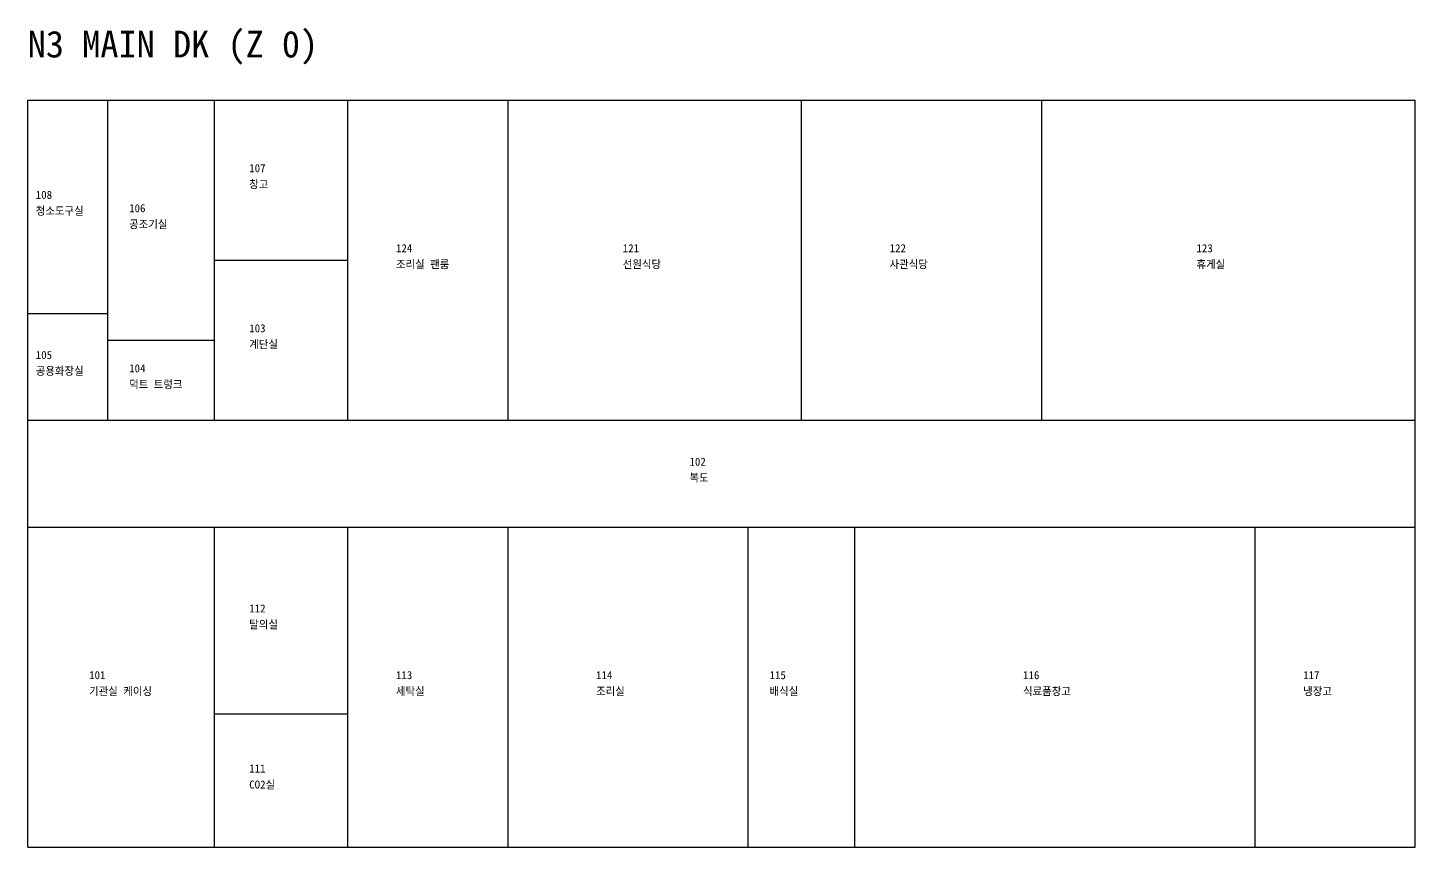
# Model space of a CAD drawing. Header units: millimetres. Extents: x 0 to 90000, y 0 to 15356.
# Drawn here: x 0 to 26000, y 0 to 15356 of the extents above; entities that cross this region are included whole.
import ezdxf

# ---------------------------------------------------------------- set-up
doc = ezdxf.new("R2010")
doc.units = ezdxf.units.MM
for name, color, linetype in [('DECK_OUTLINE', 7, 'CONTINUOUS'), ('ROOM', 3, 'CONTINUOUS'), ('ROOM_NAME', 5, 'CONTINUOUS'), ('ROOM_NO', 1, 'CONTINUOUS'), ('TITLE', 2, 'CONTINUOUS')]:
    doc.layers.add(name, color=color, linetype=linetype)

msp = doc.modelspace()

# ---------------------------------------------------------------- linework, layer by layer
at = {"layer": 'DECK_OUTLINE'}
for p, q in [((0, 14000), (26000, 14000)), ((0, 0), (0, 14000)), ((26000, 0), (26000, 14000)), ((0, 0), (26000, 0))]:
    msp.add_line(p, q, dxfattribs=at)
at = {"layer": 'ROOM'}
for p, q in [((1500, 8000), (1500, 14000)), ((3500, 8000), (3500, 14000)), ((6000, 8000), (6000, 14000)), ((9000, 8000), (9000, 14000)), ((14500, 8000), (14500, 14000)), ((19000, 8000), (19000, 14000)), ((3500, 11000), (6000, 11000)), ((0, 10000), (1500, 10000)), ((1500, 9500), (3500, 9500)), ((0, 8000), (26000, 8000)), ((0, 6000), (26000, 6000)), ((3500, 0), (3500, 6000)), ((6000, 0), (6000, 6000)), ((9000, 0), (9000, 6000)), ((13500, 0), (13500, 6000)), ((15500, 0), (15500, 6000)), ((23000, 0), (23000, 6000)), ((3500, 2500), (6000, 2500))]:
    msp.add_line(p, q, dxfattribs=at)

# ---------------------------------------------------------------- texts
at = {"layer": 'ROOM_NAME'}
for s, p in [('창고', (4150, 12350)), ('청소도구실', (150, 11850)), ('공조기실', (1900, 11600)), ('조리실 팬룸', (6900, 10850)), ('선원식당', (11150, 10850)), ('사관식당', (16150, 10850)), ('휴게실', (21900, 10850)), ('계단실', (4150, 9350)), ('공용화장실', (150, 8850)), ('덕트 트렁크', (1900, 8600)), ('복도', (12400, 6850)), ('탈의실', (4150, 4100)), ('기관실 케이싱', (1150, 2850)), ('세탁실', (6900, 2850)), ('조리실', (10650, 2850)), ('배식실', (13900, 2850)), ('식료품창고', (18650, 2850)), ('냉장고', (23900, 2850)), ('CO2실', (4150, 1100))]:
    msp.add_text(s, height=150, dxfattribs=at).set_placement(p)
at = {"layer": 'ROOM_NO'}
for s, p in [('107', (4150, 12650)), ('108', (150, 12150)), ('106', (1900, 11900)), ('124', (6900, 11150)), ('121', (11150, 11150)), ('122', (16150, 11150)), ('123', (21900, 11150)), ('103', (4150, 9650)), ('105', (150, 9150)), ('104', (1900, 8900)), ('102', (12400, 7150)), ('112', (4150, 4400)), ('101', (1150, 3150)), ('113', (6900, 3150)), ('114', (10650, 3150)), ('115', (13900, 3150)), ('116', (18650, 3150)), ('117', (23900, 3150)), ('111', (4150, 1400))]:
    msp.add_text(s, height=150, dxfattribs=at).set_placement(p)
at = {"layer": 'TITLE'}
msp.add_text('N3 MAIN DK (Z 0)', height=500, dxfattribs=at).set_placement((0, 14800))

doc.saveas('drawing.dxf')
